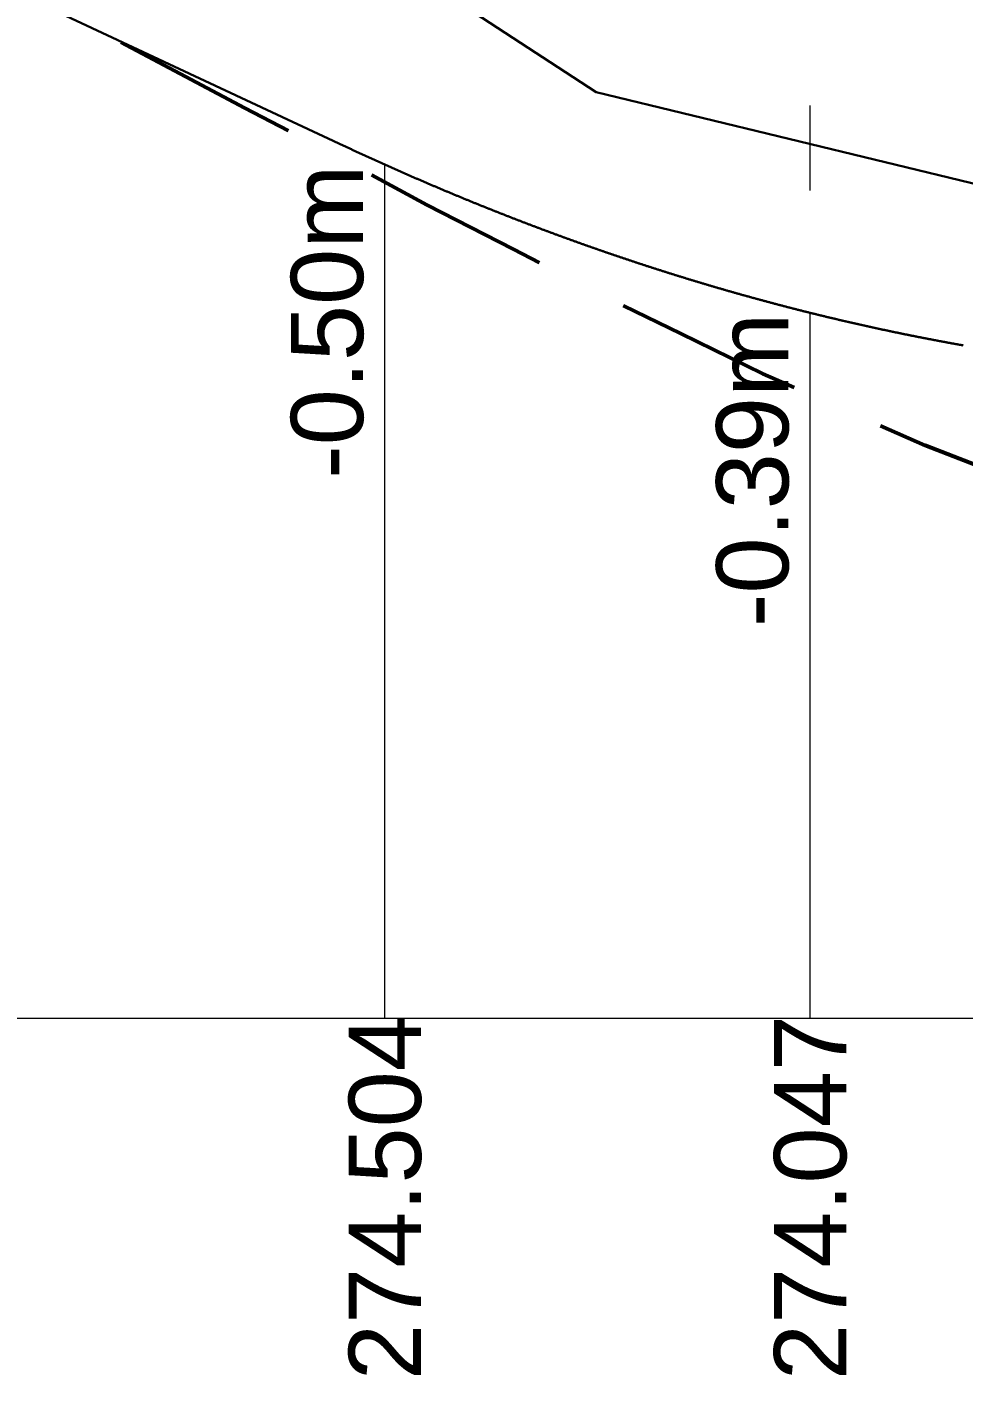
# Model space of a CAD drawing. Extents: x -67 to 3544, y -3197 to 656.
# Drawn here: x 3308.01 to 3330.02, y 93.83 to 125.52 of the extents above; entities that cross this region are included whole.
import ezdxf
from ezdxf.enums import TextEntityAlignment as Align

# ---------------------------------------------------------------- set-up
doc = ezdxf.new("R2010")
doc.units = 0
doc.linetypes.add('CACHE', pattern=[9.525, 6.35, -3.175])
for name, color, linetype, lineweight in [("Route - Bretelle d'entrée - PL - A14_Bretelle de sortie", 5, 'Continuous', 0), ("Route - Bretelle d'entrée - PL - Cotation", 7, 'Continuous', 0), ("Route - Bretelle d'entrée - PL - Projet Linéaire", 7, 'Continuous', 0), ("Route - Bretelle d'entrée - PL - Terrain", 3, 'Continuous', 0)]:
    doc.layers.add(name, color=color, linetype=linetype, lineweight=lineweight)
doc.styles.add('CoteVert', font='arial.ttf', dxfattribs={"height": 0.0017})
doc.styles.add('CoteVertB', font='arial.ttf', dxfattribs={"height": 0.0017})

msp = doc.modelspace()

# ---------------------------------------------------------------- linework, layer by layer
at = {"layer": "Route - Bretelle d'entrée - PL - A14_Bretelle de sortie", "color": 5, "linetype": 'CACHE', "lineweight": 53, "ltscale": 0.7, "flags": 128}
msp.add_lwpolyline([(3534.44491, 141.84936), (3530.71249, 141.35129), (3526.97066, 140.87241), (3524.73413, 140.61416), (3520.95023, 140.24594), (3517.13449, 140.16754), (3512.00877, 140.51516), (3510.30071, 140.60585), (3508.5909, 140.64678), (3506.87944, 140.63792), (3505.16669, 140.57929), (3503.45385, 140.47089), (3501.74104, 140.3127), (3500.02829, 140.10475), (3498.3156, 139.84702), (3496.60299, 139.53953), (3494.89048, 139.18226), (3493.17808, 138.77524), (3405.64547, 115.55255), (3402.51036, 114.81647), (3399.37525, 114.08039), (3396.24057, 113.4431), (3393.10589, 112.8058), (3386.83727, 111.72868), (3383.70327, 111.28882), (3380.60509, 110.84895), (3377.65779, 110.50774), (3374.85279, 110.16653), (3372.17526, 109.92395), (3369.61263, 109.68138), (3367.15367, 109.53741), (3364.78825, 109.39344), (3362.50737, 109.34807), (3360.3028, 109.30271), (3358.16713, 109.35594), (3356.0937, 109.40917), (3354.07663, 109.561), (3352.11095, 109.71283), (3350.18748, 109.96327), (3348.27048, 110.21372), (3346.35361, 110.56279), (3344.43711, 110.91187), (3342.521, 111.3596), (3340.60557, 111.80734), (3338.6908, 112.35377), (3336.77706, 112.9002), (3334.86432, 113.54538), (3332.953, 114.19055), (3331.04307, 114.93451), (3329.13505, 115.67846), (3327.22849, 116.52127), (3325.3184, 117.36408), (3323.39489, 118.3058), (3321.44705, 119.24753), (3319.46172, 120.28824), (3317.42529, 121.32895), (3315.32237, 122.46873), (3313.13816, 123.60852), (3309.95225, 125.30255), (3295.33524, 132.13944), (3292.93616, 133.10617), (3290.49942, 133.99359), (3288.03478, 134.80178), (3285.5505, 135.53079), (3283.05323, 136.18069), (3280.54803, 136.75153), (3278.03849, 137.24335), (3275.52696, 137.65619), (3273.01477, 137.99008), (3270.50253, 138.24505), (3267.99041, 138.42112), (3265.47837, 138.5183), (3265.07719, 138.52652), (3226.42845, 139.22112)], dxfattribs=at)
at = {"layer": "Route - Bretelle d'entrée - PL - Cotation", "color": 7, "linetype": 'Continuous'}
for p, q in [((3326.42845, 121.67367), (3326.42845, 123.67367)), ((3316.42845, 102.20613), (3316.42845, 122.28265)), ((3326.42845, 102.20613), (3326.42845, 118.79764)), ((3493.88837, 102.20613), (3174.50649, 102.20613))]:
    msp.add_line(p, q, dxfattribs=at)
at = {"layer": "Route - Bretelle d'entrée - PL - Projet Linéaire", "color": 1, "linetype": 'Continuous', "lineweight": 30, "flags": 128}
msp.add_lwpolyline([(3300.3345, 129.80111), (3315.46678, 122.72321), (3315.48425, 122.71505), (3315.50172, 122.70688), (3315.5192, 122.69872), (3315.53667, 122.69057), (3315.55414, 122.68243), (3315.57161, 122.67429), (3315.58909, 122.66615), (3315.60656, 122.65803), (3315.62403, 122.64991), (3315.64151, 122.64179), (3315.65898, 122.63368), (3315.67645, 122.62558), (3315.69392, 122.61748), (3315.7114, 122.60939), (3315.72887, 122.60131), (3315.74634, 122.59323), (3315.76382, 122.58516), (3315.78129, 122.57709), (3315.79876, 122.56904), (3315.81623, 122.56098), (3315.8337, 122.55294), (3315.85118, 122.54489), (3315.86865, 122.53686), (3315.88612, 122.52883), (3315.90359, 122.52081), (3315.92107, 122.51279), (3315.93854, 122.50478), (3315.95601, 122.49677), (3315.97348, 122.48878), (3315.99095, 122.48078), (3316.00842, 122.4728), (3316.0259, 122.46482), (3316.04337, 122.45685), (3316.06084, 122.44888), (3316.07831, 122.44092), (3316.09578, 122.43296), (3316.11325, 122.42501), (3316.13072, 122.41707), (3316.1482, 122.40913), (3316.16567, 122.4012), (3316.18314, 122.39328), (3316.20061, 122.38536), (3316.21808, 122.37745), (3316.23555, 122.36954), (3316.25302, 122.36164), (3316.27049, 122.35375), (3316.28796, 122.34586), (3316.30543, 122.33798), (3316.32291, 122.3301), (3316.34038, 122.32223), (3316.35785, 122.31437), (3316.37532, 122.30651), (3316.39279, 122.29866), (3316.41026, 122.29082), (3316.42773, 122.28298), (3316.4452, 122.27514), (3316.46267, 122.26732), (3316.48014, 122.2595), (3316.49761, 122.25168), (3316.51508, 122.24387), (3316.53255, 122.23607), (3316.55002, 122.22828), (3316.56749, 122.22049), (3316.58496, 122.2127), (3316.60243, 122.20493), (3316.6199, 122.19715), (3316.63737, 122.18939), (3316.65484, 122.18163), (3316.67231, 122.17388), (3316.68978, 122.16613), (3316.70725, 122.15839), (3316.72472, 122.15065), (3316.74219, 122.14293), (3316.75966, 122.1352), (3316.77712, 122.12749), (3316.79459, 122.11978), (3316.81206, 122.11207), (3316.82953, 122.10438), (3316.847, 122.09668), (3316.86447, 122.089), (3316.88194, 122.08132), (3316.89941, 122.07364), (3316.91688, 122.06598), (3316.93435, 122.05832), (3316.95182, 122.05066), (3316.96928, 122.04301), (3316.98675, 122.03537), (3317.00422, 122.02773), (3317.02169, 122.0201), (3317.03916, 122.01248), (3317.05663, 122.00486), (3317.07409, 121.99725), (3317.09156, 121.98964), (3317.10903, 121.98204), (3317.1265, 121.97445), (3317.14397, 121.96686), (3317.16144, 121.95928), (3317.1789, 121.95171), (3317.19637, 121.94414), (3317.21384, 121.93657), (3317.23131, 121.92902), (3317.24878, 121.92146), (3317.26624, 121.91392), (3317.28371, 121.90638), (3317.30118, 121.89885), (3317.31865, 121.89132), (3317.33611, 121.8838), (3317.35358, 121.87629), (3317.37105, 121.86878), (3317.38852, 121.86128), (3317.40598, 121.85378), (3317.42345, 121.84629), (3317.44092, 121.83881), (3317.45839, 121.83133), (3317.47585, 121.82386), (3317.49332, 121.8164), (3317.51079, 121.80894), (3317.52825, 121.80148), (3317.54572, 121.79404), (3317.56319, 121.7866), (3317.58066, 121.77916), (3317.59812, 121.77173), (3317.61559, 121.76431), (3317.63306, 121.7569), (3317.65052, 121.74949), (3317.66799, 121.74208), (3317.68546, 121.73468), (3317.70292, 121.72729), (3317.72039, 121.71991), (3317.73785, 121.71253), (3317.75532, 121.70516), (3317.77279, 121.69779), (3317.79025, 121.69043), (3317.80772, 121.68307), (3317.82519, 121.67572), (3317.84265, 121.66838), (3317.86012, 121.66104), (3317.87758, 121.65371), (3317.89505, 121.64639), (3317.91252, 121.63907), (3317.92998, 121.63176), (3317.94745, 121.62445), (3317.96491, 121.61715), (3317.98238, 121.60986), (3317.99984, 121.60257), (3318.01731, 121.59529), (3318.03478, 121.58802), (3318.05224, 121.58075), (3318.06971, 121.57348), (3318.08717, 121.56623), (3318.10464, 121.55897), (3318.1221, 121.55173), (3318.13957, 121.54449), (3318.15703, 121.53726), (3318.1745, 121.53003), (3318.19196, 121.52281), (3318.20943, 121.5156), (3318.22689, 121.50839), (3318.24436, 121.50119), (3318.26182, 121.49399), (3318.27929, 121.48681), (3318.29675, 121.47962), (3318.31422, 121.47244), (3318.33168, 121.46527), (3318.34915, 121.45811), (3318.36661, 121.45095), (3318.38408, 121.4438), (3318.40154, 121.43665), (3318.41901, 121.42951), (3318.43647, 121.42237), (3318.45393, 121.41525), (3318.4714, 121.40812), (3318.48886, 121.40101), (3318.50633, 121.3939), (3318.52379, 121.38679), (3318.54125, 121.3797), (3318.55872, 121.3726), (3318.57618, 121.36552), (3318.59365, 121.35844), (3318.61111, 121.35137), (3318.62857, 121.3443), (3318.64604, 121.33724), (3318.6635, 121.33018), (3318.68097, 121.32313), (3318.69843, 121.31609), (3318.71589, 121.30905), (3318.73336, 121.30202), (3318.75082, 121.295), (3318.76828, 121.28798), (3318.78575, 121.28097), (3318.80321, 121.27397), (3318.82067, 121.26697), (3318.83814, 121.25997), (3318.8556, 121.25298), (3318.87306, 121.246), (3318.89053, 121.23903), (3318.90799, 121.23206), (3318.92545, 121.22509), (3318.94292, 121.21814), (3318.96038, 121.21119), (3318.97784, 121.20424), (3318.9953, 121.1973), (3319.01277, 121.19037), (3319.03023, 121.18344), (3319.04769, 121.17652), (3319.06515, 121.16961), (3319.08262, 121.1627), (3319.10008, 121.1558), (3319.11754, 121.1489), (3319.135, 121.14201), (3319.15247, 121.13513), (3319.16993, 121.12825), (3319.18739, 121.12138), (3319.20485, 121.11451), (3319.22232, 121.10766), (3319.23978, 121.1008), (3319.25724, 121.09396), (3319.2747, 121.08712), (3319.29216, 121.08028), (3319.30963, 121.07345), (3319.32709, 121.06663), (3319.34455, 121.05981), (3319.36201, 121.053), (3319.37947, 121.0462), (3319.39694, 121.0394), (3319.4144, 121.03261), (3319.43186, 121.02583), (3319.44932, 121.01904), (3319.46678, 121.01227), (3319.48424, 121.0055), (3319.5017, 120.99874), (3319.51917, 120.99199), (3319.53663, 120.98524), (3319.55409, 120.9785), (3319.57155, 120.97176), (3319.58901, 120.96503), (3319.60647, 120.9583), (3319.62393, 120.95158), (3319.64139, 120.94487), (3319.65885, 120.93817), (3319.67632, 120.93147), (3319.69378, 120.92477), (3319.71124, 120.91808), (3319.7287, 120.9114), (3319.74616, 120.90473), (3319.76362, 120.89806), (3319.78108, 120.8914), (3319.79854, 120.88474), (3319.816, 120.87809), (3319.83346, 120.87144), (3319.85092, 120.8648), (3319.86838, 120.85817), (3319.88584, 120.85154), (3319.9033, 120.84492), (3319.92076, 120.83831), (3319.93822, 120.8317), (3319.95568, 120.8251), (3319.97315, 120.8185), (3319.99061, 120.81191), (3320.00807, 120.80533), (3320.02553, 120.79875), (3320.04299, 120.79218), (3320.06045, 120.78561), (3320.07791, 120.77905), (3320.09536, 120.7725), (3320.11282, 120.76595), (3320.13028, 120.75941), (3320.14774, 120.75288), (3320.1652, 120.74635), (3320.18266, 120.73982), (3320.20012, 120.73331), (3320.21758, 120.7268), (3320.23504, 120.72029), (3320.2525, 120.71379), (3320.26996, 120.7073), (3320.28742, 120.70082), (3320.30488, 120.69434), (3320.32234, 120.68786), (3320.3398, 120.68139), (3320.35726, 120.67493), (3320.37472, 120.66848), (3320.39218, 120.66203), (3320.40963, 120.65558), (3320.42709, 120.64915), (3320.44455, 120.64272), (3320.46201, 120.63629), (3320.47947, 120.62987), (3320.49693, 120.62346), (3320.51439, 120.61705), (3320.53185, 120.61065), (3320.54931, 120.60426), (3320.56676, 120.59787), (3320.58422, 120.59149), (3320.60168, 120.58511), (3320.61914, 120.57874), (3320.6366, 120.57238), (3320.65406, 120.56602), (3320.67151, 120.55967), (3320.68897, 120.55332), (3320.70643, 120.54698), (3320.72389, 120.54065), (3320.74135, 120.53432), (3320.75881, 120.528), (3320.77626, 120.52169), (3320.79372, 120.51538), (3320.81118, 120.50907), (3320.82864, 120.50278), (3320.8461, 120.49649), (3320.86355, 120.4902), (3320.88101, 120.48393), (3320.89847, 120.47765), (3320.91593, 120.47139), (3320.93338, 120.46513), (3320.95084, 120.45887), (3320.9683, 120.45263), (3320.98576, 120.44638), (3321.00322, 120.44015), (3321.02067, 120.43392), (3321.03813, 120.4277), (3321.05559, 120.42148), (3321.07304, 120.41527), (3321.0905, 120.40906), (3321.10796, 120.40286), (3321.12542, 120.39667), (3321.14287, 120.39048), (3321.16033, 120.3843), (3321.17779, 120.37813), (3321.19525, 120.37196), (3321.2127, 120.3658), (3321.23016, 120.35964), (3321.24762, 120.35349), (3321.26507, 120.34735), (3321.28253, 120.34121), (3321.29999, 120.33508), (3321.31744, 120.32895), (3321.3349, 120.32284), (3321.35236, 120.31672), (3321.36981, 120.31061), (3321.38727, 120.30451), (3321.40473, 120.29842), (3321.42218, 120.29233), (3321.43964, 120.28625), (3321.4571, 120.28017), (3321.47455, 120.2741), (3321.49201, 120.26804), (3321.50946, 120.26198), (3321.52692, 120.25593), (3321.54438, 120.24988), (3321.56183, 120.24384), (3321.57929, 120.23781), (3321.59675, 120.23177), (3321.6142, 120.22576), (3321.63166, 120.21974), (3321.64911, 120.21373), (3321.66657, 120.20773), (3321.68403, 120.20173), (3321.70148, 120.19574), (3321.71894, 120.18975), (3321.73639, 120.18377), (3321.75385, 120.1778), (3321.7713, 120.17184), (3321.78876, 120.16587), (3321.80622, 120.15992), (3321.82367, 120.15397), (3321.84113, 120.14803), (3321.85858, 120.14209), (3321.87604, 120.13617), (3321.89349, 120.13024), (3321.91095, 120.12432), (3321.9284, 120.11841), (3321.94586, 120.1125), (3321.96331, 120.1066), (3321.98077, 120.10071), (3321.99822, 120.09483), (3322.01568, 120.08894), (3322.03313, 120.08307), (3322.05059, 120.0772), (3322.06804, 120.07134), (3322.0855, 120.06548), (3322.10295, 120.05963), (3322.12041, 120.05378), (3322.13786, 120.04795), (3322.15532, 120.04211), (3322.17277, 120.03629), (3322.19023, 120.03047), (3322.20768, 120.02465), (3322.22514, 120.01885), (3322.24259, 120.01304), (3322.26005, 120.00725), (3322.2775, 120.00146), (3322.29495, 119.99568), (3322.31241, 119.9899), (3322.32986, 119.98413), (3322.34732, 119.97836), (3322.36477, 119.9726), (3322.38223, 119.96685), (3322.39968, 119.9611), (3322.41713, 119.95536), (3322.43459, 119.94963), (3322.45204, 119.9439), (3322.4695, 119.93818), (3322.48695, 119.93246), (3322.5044, 119.92675), (3322.52186, 119.92104), (3322.53931, 119.91535), (3322.55677, 119.90966), (3322.57422, 119.90397), (3322.59167, 119.89829), (3322.60913, 119.89262), (3322.62658, 119.88695), (3322.64403, 119.88129), (3322.66149, 119.87563), (3322.67894, 119.86998), (3322.6964, 119.86434), (3322.71385, 119.8587), (3322.7313, 119.85307), (3322.74876, 119.84745), (3322.76621, 119.84183), (3322.78366, 119.83622), (3322.80112, 119.83061), (3322.81857, 119.82501), (3322.83602, 119.81942), (3322.85348, 119.81383), (3322.87093, 119.80825), (3322.88838, 119.80267), (3322.90583, 119.7971), (3322.92329, 119.79154), (3322.94074, 119.78598), (3322.95819, 119.78043), (3322.97565, 119.77488), (3322.9931, 119.76934), (3323.01055, 119.76381), (3323.028, 119.75828), (3323.04546, 119.75276), (3323.06291, 119.74725), (3323.08036, 119.74174), (3323.09782, 119.73624), (3323.11527, 119.73074), (3323.13272, 119.72525), (3323.15017, 119.71977), (3323.16763, 119.71429), (3323.18508, 119.70881), (3323.20253, 119.70335), (3323.21998, 119.69789), (3323.23743, 119.69244), (3323.25489, 119.68699), (3323.27234, 119.68154), (3323.28979, 119.67611), (3323.30724, 119.67068), (3323.3247, 119.66526), (3323.34215, 119.65984), (3323.3596, 119.65443), (3323.37705, 119.64902), (3323.3945, 119.64362), (3323.41196, 119.63823), (3323.42941, 119.63285), (3323.44686, 119.62746), (3323.46431, 119.62209), (3323.48176, 119.61672), (3323.49921, 119.61136), (3323.51667, 119.606), (3323.53412, 119.60065), (3323.55157, 119.59531), (3323.56902, 119.58997), (3323.58647, 119.58464), (3323.60392, 119.57931), (3323.62138, 119.574), (3323.63883, 119.56868), (3323.65628, 119.56338), (3323.67373, 119.55807), (3323.69118, 119.55278), (3323.70863, 119.54749), (3323.72608, 119.54221), (3323.74354, 119.53693), (3323.76099, 119.53166), (3323.77844, 119.52639), (3323.79589, 119.52113), (3323.81334, 119.51588), (3323.83079, 119.51064), (3323.84824, 119.5054), (3323.86569, 119.50016), (3323.88314, 119.49494), (3323.90059, 119.48971), (3323.91805, 119.4845), (3323.9355, 119.47929), (3323.95295, 119.47408), (3323.9704, 119.46889), (3323.98785, 119.4637), (3324.0053, 119.45851), (3324.02275, 119.45333), (3324.0402, 119.44816), (3324.05765, 119.44299), (3324.0751, 119.43783), (3324.09255, 119.43267), (3324.11, 119.42753), (3324.12745, 119.42238), (3324.1449, 119.41725), (3324.16235, 119.41212), (3324.1798, 119.40699), (3324.19725, 119.40187), (3324.2147, 119.39676), (3324.23215, 119.39166), (3324.24961, 119.38656), (3324.26706, 119.38146), (3324.28451, 119.37637), (3324.30196, 119.37129), (3324.31941, 119.36622), (3324.33686, 119.36115), (3324.35431, 119.35608), (3324.37176, 119.35103), (3324.38921, 119.34598), (3324.40666, 119.34093), (3324.4241, 119.33589), (3324.44155, 119.33086), (3324.459, 119.32583), (3324.47645, 119.32081), (3324.4939, 119.3158), (3324.51135, 119.31079), (3324.5288, 119.30579), (3324.54625, 119.30079), (3324.5637, 119.2958), (3324.58115, 119.29082), (3324.5986, 119.28584), (3324.61605, 119.28087), (3324.6335, 119.2759), (3324.65095, 119.27094), (3324.6684, 119.26599), (3324.68585, 119.26104), (3324.7033, 119.2561), (3324.72075, 119.25116), (3324.7382, 119.24624), (3324.75564, 119.24131), (3324.77309, 119.2364), (3324.79054, 119.23149), (3324.80799, 119.22658), (3324.82544, 119.22168), (3324.84289, 119.21679), (3324.86034, 119.2119), (3324.87779, 119.20703), (3324.89524, 119.20215), (3324.91269, 119.19728), (3324.93013, 119.19242), (3324.94758, 119.18756), (3324.96503, 119.18271), (3324.98248, 119.17787), (3324.99993, 119.17303), (3325.01738, 119.1682), (3325.03483, 119.16338), (3325.05228, 119.15856), (3325.06972, 119.15374), (3325.08717, 119.14894), (3325.10462, 119.14414), (3325.12207, 119.13934), (3325.13952, 119.13455), (3325.15697, 119.12977), (3325.17441, 119.12499), (3325.19186, 119.12022), (3325.20931, 119.11546), (3325.22676, 119.1107), (3325.24421, 119.10595), (3325.26166, 119.1012), (3325.2791, 119.09646), (3325.29655, 119.09173), (3325.314, 119.087), (3325.33145, 119.08228), (3325.3489, 119.07756), (3325.36634, 119.07285), (3325.38379, 119.06815), (3325.40124, 119.06345), (3325.41869, 119.05876), (3325.43614, 119.05407), (3325.45358, 119.0494), (3325.47103, 119.04472), (3325.48848, 119.04006), (3325.50593, 119.03539), (3325.52337, 119.03074), (3325.54082, 119.02609), (3325.55827, 119.02145), (3325.57572, 119.01681), (3325.59317, 119.01218), (3325.61061, 119.00756), (3325.62806, 119.00294), (3325.64551, 118.99833), (3325.66296, 118.99372), (3325.6804, 118.98912), (3325.69785, 118.98453), (3325.7153, 118.97994), (3325.73274, 118.97536), (3325.75019, 118.97078), (3325.76764, 118.96622), (3325.78509, 118.96165), (3325.80253, 118.9571), (3325.81998, 118.95254), (3325.83743, 118.948), (3325.85487, 118.94346), (3325.87232, 118.93893), (3325.88977, 118.9344), (3325.90722, 118.92988), (3325.92466, 118.92537), (3325.94211, 118.92086), (3325.95956, 118.91636), (3325.977, 118.91186), (3325.99445, 118.90737), (3326.0119, 118.90289), (3326.02934, 118.89841), (3326.04679, 118.89394), (3326.06424, 118.88947), (3326.08168, 118.88501), (3326.09913, 118.88056), (3326.11658, 118.87611), (3326.13402, 118.87167), (3326.15147, 118.86723), (3326.16892, 118.8628), (3326.18636, 118.85838), (3326.20381, 118.85396), (3326.22126, 118.84955), (3326.2387, 118.84515), (3326.25615, 118.84075), (3326.2736, 118.83636), (3326.29104, 118.83197), (3326.30849, 118.82759), (3326.32593, 118.82322), (3326.34338, 118.81885), (3326.36083, 118.81449), (3326.37827, 118.81013), (3326.39572, 118.80578), (3326.41317, 118.80144), (3326.43061, 118.7971), (3326.44806, 118.79277), (3326.4655, 118.78844), (3326.48295, 118.78412), (3326.5004, 118.77981), (3326.51784, 118.7755), (3326.53529, 118.7712), (3326.55273, 118.76691), (3326.57018, 118.76262), (3326.58762, 118.75834), (3326.60507, 118.75406), (3326.62252, 118.74979), (3326.63996, 118.74552), (3326.65741, 118.74126), (3326.67485, 118.73701), (3326.6923, 118.73276), (3326.70974, 118.72853), (3326.72719, 118.72429), (3326.74464, 118.72006), (3326.76208, 118.71584), (3326.77953, 118.71163), (3326.79697, 118.70742), (3326.81442, 118.70321), (3326.83186, 118.69902), (3326.84931, 118.69483), (3326.86675, 118.69064), (3326.8842, 118.68646), (3326.90164, 118.68229), (3326.91909, 118.67812), (3326.93653, 118.67396), (3326.95398, 118.6698), (3326.97142, 118.66565), (3326.98887, 118.66151), (3327.00631, 118.65737), (3327.02376, 118.65325), (3327.0412, 118.64912), (3327.05865, 118.645), (3327.07609, 118.64089), (3327.09354, 118.63679), (3327.11098, 118.63268), (3327.12843, 118.62859), (3327.14587, 118.6245), (3327.16332, 118.62042), (3327.18076, 118.61634), (3327.19821, 118.61227), (3327.21565, 118.60821), (3327.2331, 118.60415), (3327.25054, 118.6001), (3327.26799, 118.59606), (3327.28543, 118.59202), (3327.30288, 118.58799), (3327.32032, 118.58396), (3327.33777, 118.57994), (3327.35521, 118.57593), (3327.37265, 118.57191), (3327.3901, 118.56791), (3327.40754, 118.56392), (3327.42499, 118.55993), (3327.44243, 118.55594), (3327.45988, 118.55196), (3327.47732, 118.54799), (3327.49477, 118.54402), (3327.51221, 118.54007), (3327.52965, 118.53611), (3327.5471, 118.53217), (3327.56454, 118.52822), (3327.58199, 118.52429), (3327.59943, 118.52036), (3327.61687, 118.51643), (3327.63432, 118.51252), (3327.65176, 118.50861), (3327.66921, 118.5047), (3327.68665, 118.5008), (3327.70409, 118.49691), (3327.72154, 118.49302), (3327.73898, 118.48914), (3327.75643, 118.48527), (3327.77387, 118.4814), (3327.79131, 118.47754), (3327.80876, 118.47368), (3327.8262, 118.46983), (3327.84365, 118.46599), (3327.86109, 118.46215), (3327.87853, 118.45832), (3327.89598, 118.45449), (3327.91342, 118.45067), (3327.93086, 118.44686), (3327.94831, 118.44305), (3327.96575, 118.43925), (3327.98319, 118.43545), (3328.00064, 118.43166), (3328.01808, 118.42788), (3328.03553, 118.4241), (3328.05297, 118.42033), (3328.07041, 118.41657), (3328.08786, 118.41281), (3328.1053, 118.40906), (3328.12274, 118.40531), (3328.14019, 118.40157), (3328.15763, 118.39783), (3328.17507, 118.39411), (3328.19252, 118.39038), (3328.20996, 118.38666), (3328.2274, 118.38296), (3328.24484, 118.37925), (3328.26229, 118.37555), (3328.27973, 118.37186), (3328.29717, 118.36818), (3328.31462, 118.3645), (3328.33206, 118.36082), (3328.3495, 118.35716), (3328.36695, 118.35349), (3328.38439, 118.34984), (3328.40183, 118.34619), (3328.41927, 118.34255), (3328.43672, 118.33891), (3328.45416, 118.33528), (3328.4716, 118.33166), (3328.48905, 118.32803), (3328.50649, 118.32442), (3328.52393, 118.32082), (3328.54137, 118.31722), (3328.55882, 118.31362), (3328.57626, 118.31003), (3328.5937, 118.30645), (3328.61114, 118.30288), (3328.62859, 118.29931), (3328.64603, 118.29574), (3328.66347, 118.29218), (3328.68091, 118.28863), (3328.69836, 118.28509), (3328.7158, 118.28155), (3328.73324, 118.27801), (3328.75068, 118.27449), (3328.76813, 118.27096), (3328.78557, 118.26745), (3328.80301, 118.26394), (3328.82045, 118.26044), (3328.8379, 118.25694), (3328.85534, 118.25345), (3328.87278, 118.24996), (3328.89022, 118.24648), (3328.90767, 118.24301), (3328.92511, 118.23955), (3328.94255, 118.23609), (3328.95999, 118.23263), (3328.97743, 118.22918), (3328.99488, 118.22574), (3329.01232, 118.2223), (3329.02976, 118.21888), (3329.0472, 118.21545), (3329.06464, 118.21203), (3329.08209, 118.20862), (3329.09953, 118.20522), (3329.11697, 118.20182), (3329.13441, 118.19842), (3329.15185, 118.19504), (3329.1693, 118.19165), (3329.18674, 118.18828), (3329.20418, 118.18491), (3329.22162, 118.18155), (3329.23906, 118.17819), (3329.2565, 118.17484), (3329.27395, 118.1715), (3329.29139, 118.16816), (3329.30883, 118.16482), (3329.32627, 118.1615), (3329.34371, 118.15818), (3329.36115, 118.15486), (3329.3786, 118.15156), (3329.39604, 118.14825), (3329.41348, 118.14496), (3329.43092, 118.14167), (3329.44836, 118.13838), (3329.4658, 118.1351), (3329.48324, 118.13183), (3329.50069, 118.12857), (3329.51813, 118.12531), (3329.53557, 118.12205), (3329.55301, 118.11881), (3329.57045, 118.11557), (3329.58789, 118.11233), (3329.60533, 118.1091), (3329.62278, 118.10588), (3329.64022, 118.10266), (3329.65766, 118.09945), (3329.6751, 118.09625), (3329.69254, 118.09305), (3329.70998, 118.08985), (3329.72742, 118.08667), (3329.74486, 118.08349), (3329.7623, 118.08031), (3329.77975, 118.07715), (3329.79719, 118.07399), (3329.81463, 118.07083), (3329.83207, 118.06768), (3329.84951, 118.06453), (3329.86695, 118.0614), (3329.88439, 118.05827), (3329.90183, 118.05514), (3329.91927, 118.05202), (3329.93671, 118.04891), (3329.95415, 118.0458), (3329.9716, 118.0427), (3329.98904, 118.0396), (3330.00648, 118.03651), (3330.02392, 118.03343)], dxfattribs=at)
at = {"layer": "Route - Bretelle d'entrée - PL - Terrain", "color": 114, "linetype": 'Continuous', "lineweight": 30, "flags": 128}
msp.add_lwpolyline([(3226.42845, 139.20613), (3240.50488, 138.96297), (3254.575, 139.73695), (3259.46936, 139.76838), (3267.37126, 140.83881), (3267.38775, 140.67277), (3268.99167, 140.34419), (3270.05919, 140.11246), (3273.1157, 140.40761), (3277.46316, 141.05048), (3290.35127, 133.94918), (3292.31639, 135.33473), (3296.69861, 133.12245), (3298.14481, 131.51199), (3300.49167, 131.17346), (3302.51579, 130.83841), (3306.56403, 129.6739), (3313.53703, 129.11795), (3321.39349, 123.98857), (3332.72351, 121.24431), (3347.04641, 119.20405), (3351.09464, 118.39847), (3352.08657, 118.21051)], dxfattribs=at)

# ---------------------------------------------------------------- texts
at = {"layer": "Route - Bretelle d'entrée - PL - Cotation", "color": 7, "style": 'CoteVertB'}
for s, p in [('-0.50m', (3316.42845, 122.28265)), ('-0.39m', (3326.42845, 118.79764))]:
    msp.add_text(s, height=1.7, rotation=90, dxfattribs=at).set_placement(p, align=Align.BOTTOM_RIGHT)
at = {"layer": "Route - Bretelle d'entrée - PL - Cotation", "color": 114, "style": 'CoteVert'}
for s, p in [('274.504', (3316.42845, 93.70613)), ('274.047', (3326.42845, 93.70613))]:
    msp.add_text(s, height=1.7, rotation=90, dxfattribs=at).set_placement(p, align=Align.MIDDLE_LEFT)

doc.saveas('drawing.dxf')
